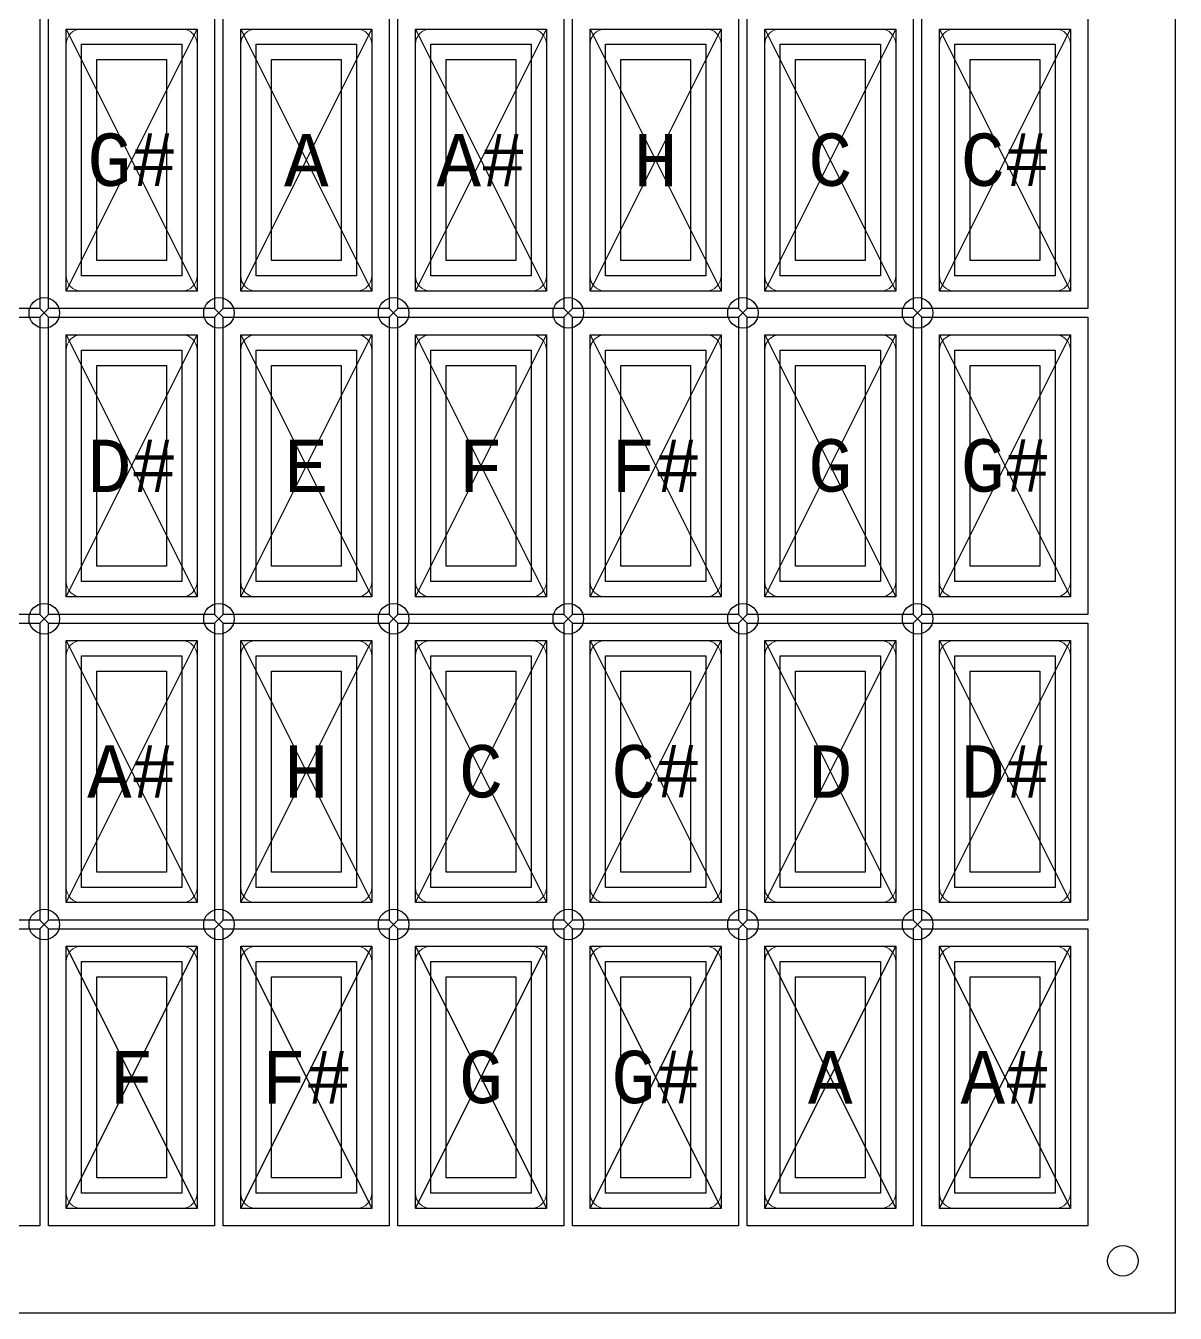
# Model space of a CAD drawing. Header units: millimetres. Extents: x 10 to 269, y 10 to 309.
# Drawn here: x 137.4 to 269, y 10 to 157.4 of the extents above; entities that cross this region are included whole.
import ezdxf

# ---------------------------------------------------------------- set-up
doc = ezdxf.new("R2010")
doc.units = ezdxf.units.MM
for name, color, linetype, lineweight, true_color in [('gumb', 7, 'CONTINUOUS', 25, 0x000000), ('gumb_okvir', 1, 'CONTINUOUS', 25, 0xff0000), ('ostalo', 7, 'CONTINUOUS', 25, 0x000000), ('rezi_van', 7, 'CONTINUOUS', 25, 0x000000), ('rupe', 7, 'CONTINUOUS', 25, 0x000000), ('rupe_nutra', 7, 'CONTINUOUS', 25, 0x000000), ('rupe_van', 7, 'CONTINUOUS', 25, 0x000000), ('slova_bijela', 1, 'CONTINUOUS', 25, 0xff0000), ('slova_crna', 7, 'CONTINUOUS', 25, 0x000000), ('vod_3.5', 7, 'CONTINUOUS', 20, 0x000000), ('vod_3.5_nutarnja', 7, 'CONTINUOUS', 25, 0x000000), ('vod_3.5_pomocne', 7, 'CONTINUOUS', 25, 0x000000)]:
    doc.layers.add(name, color=color, linetype=linetype, lineweight=lineweight, true_color=true_color)
doc.styles.add('textstyle18', font='')
doc.styles.add('textstyle19', font='')
doc.styles.add('textstyle20', font='')
doc.styles.add('textstyle21', font='')
doc.styles.add('textstyle22', font='')
doc.styles.add('textstyle23', font='')
doc.styles.add('textstyle24', font='')
doc.styles.add('textstyle25', font='')
doc.styles.add('textstyle26', font='')
doc.styles.add('textstyle27', font='')
doc.styles.add('textstyle28', font='')
doc.styles.add('textstyle29', font='')
doc.styles.add('textstyle30', font='')
doc.styles.add('textstyle31', font='')
doc.styles.add('textstyle32', font='')
doc.styles.add('textstyle33', font='')
doc.styles.add('textstyle34', font='')
doc.styles.add('textstyle35', font='')
doc.styles.add('textstyle42', font='')
doc.styles.add('textstyle43', font='')
doc.styles.add('textstyle44', font='')
doc.styles.add('textstyle63', font='')
doc.styles.add('textstyle64', font='')
doc.styles.add('textstyle65', font='')
doc.styles.get('textstyle18').set_extended_font_data('Monospace')
doc.styles.get('textstyle19').set_extended_font_data('Monospace')
doc.styles.get('textstyle20').set_extended_font_data('Monospace')
doc.styles.get('textstyle21').set_extended_font_data('Monospace')
doc.styles.get('textstyle22').set_extended_font_data('Monospace')
doc.styles.get('textstyle23').set_extended_font_data('Monospace')
doc.styles.get('textstyle24').set_extended_font_data('Monospace')
doc.styles.get('textstyle25').set_extended_font_data('Monospace')
doc.styles.get('textstyle26').set_extended_font_data('Monospace')
doc.styles.get('textstyle27').set_extended_font_data('Monospace')
doc.styles.get('textstyle28').set_extended_font_data('Monospace')
doc.styles.get('textstyle29').set_extended_font_data('Monospace')
doc.styles.get('textstyle30').set_extended_font_data('Monospace')
doc.styles.get('textstyle31').set_extended_font_data('Monospace')
doc.styles.get('textstyle32').set_extended_font_data('Monospace')
doc.styles.get('textstyle33').set_extended_font_data('Monospace')
doc.styles.get('textstyle34').set_extended_font_data('Monospace')
doc.styles.get('textstyle35').set_extended_font_data('Monospace')
doc.styles.get('textstyle42').set_extended_font_data('Monospace')
doc.styles.get('textstyle43').set_extended_font_data('Monospace')
doc.styles.get('textstyle44').set_extended_font_data('Monospace')
doc.styles.get('textstyle63').set_extended_font_data('Monospace')
doc.styles.get('textstyle64').set_extended_font_data('Monospace')
doc.styles.get('textstyle65').set_extended_font_data('Monospace')

msp = doc.modelspace()

# ---------------------------------------------------------------- linework, layer by layer
at = {"layer": 'gumb'}
for p, q in [((142, 127), (142, 157)), ((142, 157), (157, 157)), ((157, 157), (157, 127)), ((162, 127), (162, 157)), ((162, 157), (177, 157)), ((177, 157), (177, 127)), ((182, 127), (182, 157)), ((182, 157), (197, 157)), ((197, 157), (197, 127)), ((202, 127), (202, 157)), ((202, 157), (217, 157)), ((217, 157), (217, 127)), ((222, 127), (222, 157)), ((222, 157), (237, 157)), ((237, 157), (237, 127)), ((242, 127), (242, 157)), ((242, 157), (257, 157)), ((257, 157), (257, 127)), ((157, 127), (142, 127)), ((177, 127), (162, 127)), ((197, 127), (182, 127)), ((217, 127), (202, 127)), ((237, 127), (222, 127)), ((257, 127), (242, 127)), ((142, 92), (142, 122)), ((142, 122), (157, 122)), ((157, 122), (157, 92)), ((162, 92), (162, 122)), ((162, 122), (177, 122)), ((177, 122), (177, 92)), ((182, 92), (182, 122)), ((182, 122), (197, 122)), ((197, 122), (197, 92)), ((202, 92), (202, 122)), ((202, 122), (217, 122)), ((217, 122), (217, 92)), ((222, 92), (222, 122)), ((222, 122), (237, 122)), ((237, 122), (237, 92)), ((242, 92), (242, 122)), ((242, 122), (257, 122)), ((257, 122), (257, 92)), ((157, 92), (142, 92)), ((177, 92), (162, 92)), ((197, 92), (182, 92)), ((217, 92), (202, 92)), ((237, 92), (222, 92)), ((257, 92), (242, 92)), ((142, 57), (142, 87)), ((142, 87), (157, 87)), ((157, 87), (157, 57)), ((162, 57), (162, 87)), ((162, 87), (177, 87)), ((177, 87), (177, 57)), ((182, 57), (182, 87)), ((182, 87), (197, 87)), ((197, 87), (197, 57)), ((202, 57), (202, 87)), ((202, 87), (217, 87)), ((217, 87), (217, 57)), ((222, 57), (222, 87)), ((222, 87), (237, 87)), ((237, 87), (237, 57)), ((242, 57), (242, 87)), ((242, 87), (257, 87)), ((257, 87), (257, 57)), ((157, 57), (142, 57)), ((177, 57), (162, 57)), ((197, 57), (182, 57)), ((217, 57), (202, 57)), ((237, 57), (222, 57)), ((257, 57), (242, 57)), ((142, 22), (142, 52)), ((142, 52), (157, 52)), ((157, 52), (157, 22)), ((162, 22), (162, 52)), ((162, 52), (177, 52)), ((177, 52), (177, 22)), ((182, 22), (182, 52)), ((182, 52), (197, 52)), ((197, 52), (197, 22)), ((202, 22), (202, 52)), ((202, 52), (217, 52)), ((217, 52), (217, 22)), ((222, 22), (222, 52)), ((222, 52), (237, 52)), ((237, 52), (237, 22)), ((242, 22), (242, 52)), ((242, 52), (257, 52)), ((257, 52), (257, 22)), ((157, 22), (142, 22)), ((177, 22), (162, 22)), ((197, 22), (182, 22)), ((217, 22), (202, 22)), ((237, 22), (222, 22)), ((257, 22), (242, 22))]:
    msp.add_line(p, q, dxfattribs=at)
at = {"layer": 'gumb_okvir'}
for p, q in [((139, 159), (139, 125)), ((140, 125), (140, 159)), ((159, 159), (159, 125)), ((160, 125), (160, 159)), ((179, 159), (179, 125)), ((180, 125), (180, 159)), ((199, 159), (199, 125)), ((200, 125), (200, 159)), ((219, 159), (219, 125)), ((220, 125), (220, 159)), ((239, 159), (239, 125)), ((240, 125), (240, 159)), ((259, 159), (259, 125)), ((139, 125), (120, 125)), ((120, 124), (139, 124)), ((139, 124), (139, 90)), ((159, 125), (140, 125)), ((140, 124), (159, 124)), ((140, 90), (140, 124)), ((159, 124), (159, 90)), ((179, 125), (160, 125)), ((160, 124), (179, 124)), ((160, 90), (160, 124)), ((179, 124), (179, 90)), ((199, 125), (180, 125)), ((180, 124), (199, 124)), ((180, 90), (180, 124)), ((199, 124), (199, 90)), ((219, 125), (200, 125)), ((200, 124), (219, 124)), ((200, 90), (200, 124)), ((219, 124), (219, 90)), ((239, 125), (220, 125)), ((220, 124), (239, 124)), ((220, 90), (220, 124)), ((239, 124), (239, 90)), ((259, 125), (240, 125)), ((240, 124), (259, 124)), ((240, 90), (240, 124)), ((259, 124), (259, 90)), ((139, 90), (120, 90)), ((159, 90), (140, 90)), ((179, 90), (160, 90)), ((199, 90), (180, 90)), ((219, 90), (200, 90)), ((239, 90), (220, 90)), ((259, 90), (240, 90)), ((120, 89), (139, 89)), ((139, 89), (139, 55)), ((140, 89), (159, 89)), ((140, 55), (140, 89)), ((159, 89), (159, 55)), ((160, 89), (179, 89)), ((160, 55), (160, 89)), ((179, 89), (179, 55)), ((180, 89), (199, 89)), ((180, 55), (180, 89)), ((199, 89), (199, 55)), ((200, 89), (219, 89)), ((200, 55), (200, 89)), ((219, 89), (219, 55)), ((220, 89), (239, 89)), ((220, 55), (220, 89)), ((239, 89), (239, 55)), ((240, 89), (259, 89)), ((240, 55), (240, 89)), ((259, 89), (259, 55)), ((139, 55), (120, 55)), ((159, 55), (140, 55)), ((179, 55), (160, 55)), ((199, 55), (180, 55)), ((219, 55), (200, 55)), ((239, 55), (220, 55)), ((259, 55), (240, 55)), ((120, 54), (139, 54)), ((139, 54), (139, 20)), ((140, 54), (159, 54)), ((140, 20), (140, 54)), ((159, 54), (159, 20)), ((160, 54), (179, 54)), ((160, 20), (160, 54)), ((179, 54), (179, 20)), ((180, 54), (199, 54)), ((180, 20), (180, 54)), ((199, 54), (199, 20)), ((200, 54), (219, 54)), ((200, 20), (200, 54)), ((219, 54), (219, 20)), ((220, 54), (239, 54)), ((220, 20), (220, 54)), ((239, 54), (239, 20)), ((240, 54), (259, 54)), ((240, 20), (240, 54)), ((259, 54), (259, 20)), ((139, 20), (120, 20)), ((159, 20), (140, 20)), ((179, 20), (160, 20)), ((199, 20), (180, 20)), ((219, 20), (200, 20)), ((239, 20), (220, 20)), ((259, 20), (240, 20))]:
    msp.add_line(p, q, dxfattribs=at)
at = {"layer": 'ostalo'}
for p, q in [((142, 127), (157, 157)), ((142, 157), (157, 127)), ((162, 127), (177, 157)), ((162, 157), (177, 127)), ((182, 127), (197, 157)), ((182, 157), (197, 127)), ((202, 127), (217, 157)), ((202, 157), (217, 127)), ((222, 127), (237, 157)), ((222, 157), (237, 127)), ((242, 127), (257, 157)), ((242, 157), (257, 127)), ((142, 92), (157, 122)), ((142, 122), (157, 92)), ((162, 92), (177, 122)), ((162, 122), (177, 92)), ((182, 92), (197, 122)), ((182, 122), (197, 92)), ((202, 92), (217, 122)), ((202, 122), (217, 92)), ((222, 92), (237, 122)), ((222, 122), (237, 92)), ((242, 92), (257, 122)), ((242, 122), (257, 92)), ((142, 57), (157, 87)), ((142, 87), (157, 57)), ((162, 57), (177, 87)), ((162, 87), (177, 57)), ((182, 57), (197, 87)), ((182, 87), (197, 57)), ((202, 57), (217, 87)), ((202, 87), (217, 57)), ((222, 57), (237, 87)), ((222, 87), (237, 57)), ((242, 57), (257, 87)), ((242, 87), (257, 57)), ((142, 22), (157, 52)), ((142, 52), (157, 22)), ((162, 22), (177, 52)), ((162, 52), (177, 22)), ((182, 22), (197, 52)), ((182, 52), (197, 22)), ((202, 22), (217, 52)), ((202, 52), (217, 22)), ((222, 22), (237, 52)), ((222, 52), (237, 22)), ((242, 22), (257, 52)), ((242, 52), (257, 22))]:
    msp.add_line(p, q, dxfattribs=at)
at = {"layer": 'rezi_van'}
for p, q in [((269, 309), (269, 10)), ((269, 10), (10, 10))]:
    msp.add_line(p, q, dxfattribs=at)
at = {"layer": 'rupe'}
for p, q in [((159, 124), (160, 125)), ((159, 125), (160, 124)), ((199, 124), (200, 125)), ((199, 125), (200, 124)), ((239, 124), (240, 125)), ((239, 125), (240, 124)), ((139, 89), (140, 90)), ((139, 90), (140, 89)), ((159, 89), (160, 90)), ((159, 90), (160, 89)), ((179, 89), (180, 90)), ((179, 90), (180, 89)), ((199, 89), (200, 90)), ((199, 90), (200, 89)), ((219, 89), (220, 90)), ((219, 90), (220, 89)), ((239, 89), (240, 90)), ((239, 90), (240, 89)), ((159, 54), (160, 55)), ((159, 55), (160, 54)), ((199, 54), (200, 55)), ((199, 55), (200, 54)), ((239, 54), (240, 55)), ((239, 55), (240, 54))]:
    msp.add_line(p, q, dxfattribs=at)
for centre in [(159.5, 124.5), (199.5, 124.5), (239.5, 124.5), (139.5, 89.5), (159.5, 89.5), (179.5, 89.5), (199.5, 89.5), (219.5, 89.5), (239.5, 89.5), (159.5, 54.5), (199.5, 54.5), (239.5, 54.5)]:
    msp.add_circle(centre, 1.75, dxfattribs=at)
at = {"layer": 'rupe_nutra'}
for p, q in [((139, 124), (140, 125)), ((139, 125), (140, 124)), ((179, 124), (180, 125)), ((179, 125), (180, 124)), ((219, 124), (220, 125)), ((219, 125), (220, 124)), ((139, 54), (140, 55)), ((139, 55), (140, 54)), ((179, 54), (180, 55)), ((179, 55), (180, 54)), ((219, 54), (220, 55)), ((219, 55), (220, 54))]:
    msp.add_line(p, q, dxfattribs=at)
for centre in [(139.5, 124.5), (179.5, 124.5), (219.5, 124.5), (139.5, 54.5), (179.5, 54.5), (219.5, 54.5)]:
    msp.add_circle(centre, 1.75, dxfattribs=at)
at = {"layer": 'rupe_van'}
msp.add_circle((263, 16), 1.75, dxfattribs=at)
at = {"layer": 'vod_3.5'}
for p, q in [((155.25, 157), (143.75, 157)), ((175.25, 157), (163.75, 157)), ((195.25, 157), (183.75, 157)), ((215.25, 157), (203.75, 157)), ((235.25, 157), (223.75, 157)), ((255.25, 157), (243.75, 157)), ((142, 155.25), (142, 128.75)), ((157, 128.75), (157, 155.25)), ((162, 155.25), (162, 128.75)), ((177, 128.75), (177, 155.25)), ((182, 155.25), (182, 128.75)), ((197, 128.75), (197, 155.25)), ((202, 155.25), (202, 128.75)), ((217, 128.75), (217, 155.25)), ((222, 155.25), (222, 128.75)), ((237, 128.75), (237, 155.25)), ((242, 155.25), (242, 128.75)), ((257, 128.75), (257, 155.25)), ((143.75, 127), (155.25, 127)), ((163.75, 127), (175.25, 127)), ((183.75, 127), (195.25, 127)), ((203.75, 127), (215.25, 127)), ((223.75, 127), (235.25, 127)), ((243.75, 127), (255.25, 127)), ((155.25, 122), (143.75, 122)), ((175.25, 122), (163.75, 122)), ((195.25, 122), (183.75, 122)), ((215.25, 122), (203.75, 122)), ((235.25, 122), (223.75, 122)), ((255.25, 122), (243.75, 122)), ((142, 120.25), (142, 93.75)), ((157, 93.75), (157, 120.25)), ((162, 120.25), (162, 93.75)), ((177, 93.75), (177, 120.25)), ((182, 120.25), (182, 93.75)), ((197, 93.75), (197, 120.25)), ((202, 120.25), (202, 93.75)), ((217, 93.75), (217, 120.25)), ((222, 120.25), (222, 93.75)), ((237, 93.75), (237, 120.25)), ((242, 120.25), (242, 93.75)), ((257, 93.75), (257, 120.25)), ((143.75, 92), (155.25, 92)), ((163.75, 92), (175.25, 92)), ((183.75, 92), (195.25, 92)), ((203.75, 92), (215.25, 92)), ((223.75, 92), (235.25, 92)), ((243.75, 92), (255.25, 92)), ((155.25, 87), (143.75, 87)), ((175.25, 87), (163.75, 87)), ((195.25, 87), (183.75, 87)), ((215.25, 87), (203.75, 87)), ((235.25, 87), (223.75, 87)), ((255.25, 87), (243.75, 87)), ((142, 85.25), (142, 58.75)), ((157, 58.75), (157, 85.25)), ((162, 85.25), (162, 58.75)), ((177, 58.75), (177, 85.25)), ((182, 85.25), (182, 58.75)), ((197, 58.75), (197, 85.25)), ((202, 85.25), (202, 58.75)), ((217, 58.75), (217, 85.25)), ((222, 85.25), (222, 58.75)), ((237, 58.75), (237, 85.25)), ((242, 85.25), (242, 58.75)), ((257, 58.75), (257, 85.25)), ((143.75, 57), (155.25, 57)), ((163.75, 57), (175.25, 57)), ((183.75, 57), (195.25, 57)), ((203.75, 57), (215.25, 57)), ((223.75, 57), (235.25, 57)), ((243.75, 57), (255.25, 57)), ((155.25, 52), (143.75, 52)), ((175.25, 52), (163.75, 52)), ((195.25, 52), (183.75, 52)), ((215.25, 52), (203.75, 52)), ((235.25, 52), (223.75, 52)), ((255.25, 52), (243.75, 52)), ((142, 50.25), (142, 23.75)), ((157, 23.75), (157, 50.25)), ((162, 50.25), (162, 23.75)), ((177, 23.75), (177, 50.25)), ((182, 50.25), (182, 23.75)), ((197, 23.75), (197, 50.25)), ((202, 50.25), (202, 23.75)), ((217, 23.75), (217, 50.25)), ((222, 50.25), (222, 23.75)), ((237, 23.75), (237, 50.25)), ((242, 50.25), (242, 23.75)), ((257, 23.75), (257, 50.25)), ((143.75, 22), (155.25, 22)), ((163.75, 22), (175.25, 22)), ((183.75, 22), (195.25, 22)), ((203.75, 22), (215.25, 22)), ((223.75, 22), (235.25, 22)), ((243.75, 22), (255.25, 22))]:
    msp.add_line(p, q, dxfattribs=at)
for centre, start, end in [((143.75, 155.25), 90, 180), ((155.25, 155.25), 0, 90), ((163.75, 155.25), 90, 180), ((175.25, 155.25), 0, 90), ((183.75, 155.25), 90, 180), ((195.25, 155.25), 0, 90), ((203.75, 155.25), 90, 180), ((215.25, 155.25), 0, 90), ((223.75, 155.25), 90, 180), ((235.25, 155.25), 0, 90), ((243.75, 155.25), 90, 180), ((255.25, 155.25), 0, 90), ((143.75, 128.75), 180, 270), ((155.25, 128.75), 270, 0), ((163.75, 128.75), 180, 270), ((175.25, 128.75), 270, 0), ((183.75, 128.75), 180, 270), ((195.25, 128.75), 270, 0), ((203.75, 128.75), 180, 270), ((215.25, 128.75), 270, 0), ((223.75, 128.75), 180, 270), ((235.25, 128.75), 270, 0), ((243.75, 128.75), 180, 270), ((255.25, 128.75), 270, 0), ((143.75, 120.25), 90, 180), ((155.25, 120.25), 0, 90), ((163.75, 120.25), 90, 180), ((175.25, 120.25), 0, 90), ((183.75, 120.25), 90, 180), ((195.25, 120.25), 0, 90), ((203.75, 120.25), 90, 180), ((215.25, 120.25), 0, 90), ((223.75, 120.25), 90, 180), ((235.25, 120.25), 0, 90), ((243.75, 120.25), 90, 180), ((255.25, 120.25), 0, 90), ((143.75, 93.75), 180, 270), ((155.25, 93.75), 270, 0), ((163.75, 93.75), 180, 270), ((175.25, 93.75), 270, 0), ((183.75, 93.75), 180, 270), ((195.25, 93.75), 270, 0), ((203.75, 93.75), 180, 270), ((215.25, 93.75), 270, 0), ((223.75, 93.75), 180, 270), ((235.25, 93.75), 270, 0), ((243.75, 93.75), 180, 270), ((255.25, 93.75), 270, 0), ((143.75, 85.25), 90, 180), ((155.25, 85.25), 0, 90), ((163.75, 85.25), 90, 180), ((175.25, 85.25), 0, 90), ((183.75, 85.25), 90, 180), ((195.25, 85.25), 0, 90), ((203.75, 85.25), 90, 180), ((215.25, 85.25), 0, 90), ((223.75, 85.25), 90, 180), ((235.25, 85.25), 0, 90), ((243.75, 85.25), 90, 180), ((255.25, 85.25), 0, 90), ((143.75, 58.75), 180, 270), ((155.25, 58.75), 270, 0), ((163.75, 58.75), 180, 270), ((175.25, 58.75), 270, 0), ((183.75, 58.75), 180, 270), ((195.25, 58.75), 270, 0), ((203.75, 58.75), 180, 270), ((215.25, 58.75), 270, 0), ((223.75, 58.75), 180, 270), ((235.25, 58.75), 270, 0), ((243.75, 58.75), 180, 270), ((255.25, 58.75), 270, 0), ((143.75, 50.25), 90, 180), ((155.25, 50.25), 0, 90), ((163.75, 50.25), 90, 180), ((175.25, 50.25), 0, 90), ((183.75, 50.25), 90, 180), ((195.25, 50.25), 0, 90), ((203.75, 50.25), 90, 180), ((215.25, 50.25), 0, 90), ((223.75, 50.25), 90, 180), ((235.25, 50.25), 0, 90), ((243.75, 50.25), 90, 180), ((255.25, 50.25), 0, 90), ((143.75, 23.75), 180, 270), ((155.25, 23.75), 270, 0), ((163.75, 23.75), 180, 270), ((175.25, 23.75), 270, 0), ((183.75, 23.75), 180, 270), ((195.25, 23.75), 270, 0), ((203.75, 23.75), 180, 270), ((215.25, 23.75), 270, 0), ((223.75, 23.75), 180, 270), ((235.25, 23.75), 270, 0), ((243.75, 23.75), 180, 270), ((255.25, 23.75), 270, 0)]:
    msp.add_arc(centre, 1.75, start, end, dxfattribs=at)
at = {"layer": 'vod_3.5_nutarnja'}
for p, q in [((145.5, 153.5), (153.5, 153.5)), ((145.5, 130.5), (145.5, 153.5)), ((153.5, 153.5), (153.5, 130.5)), ((165.5, 153.5), (173.5, 153.5)), ((165.5, 130.5), (165.5, 153.5)), ((173.5, 153.5), (173.5, 130.5)), ((185.5, 153.5), (193.5, 153.5)), ((185.5, 130.5), (185.5, 153.5)), ((193.5, 153.5), (193.5, 130.5)), ((205.5, 153.5), (213.5, 153.5)), ((205.5, 130.5), (205.5, 153.5)), ((213.5, 153.5), (213.5, 130.5)), ((225.5, 153.5), (233.5, 153.5)), ((225.5, 130.5), (225.5, 153.5)), ((233.5, 153.5), (233.5, 130.5)), ((245.5, 153.5), (253.5, 153.5)), ((245.5, 130.5), (245.5, 153.5)), ((253.5, 153.5), (253.5, 130.5)), ((153.5, 130.5), (145.5, 130.5)), ((173.5, 130.5), (165.5, 130.5)), ((193.5, 130.5), (185.5, 130.5)), ((213.5, 130.5), (205.5, 130.5)), ((233.5, 130.5), (225.5, 130.5)), ((253.5, 130.5), (245.5, 130.5)), ((145.5, 118.5), (153.5, 118.5)), ((145.5, 95.5), (145.5, 118.5)), ((153.5, 118.5), (153.5, 95.5)), ((165.5, 118.5), (173.5, 118.5)), ((165.5, 95.5), (165.5, 118.5)), ((173.5, 118.5), (173.5, 95.5)), ((185.5, 118.5), (193.5, 118.5)), ((185.5, 95.5), (185.5, 118.5)), ((193.5, 118.5), (193.5, 95.5)), ((205.5, 118.5), (213.5, 118.5)), ((205.5, 95.5), (205.5, 118.5)), ((213.5, 118.5), (213.5, 95.5)), ((225.5, 118.5), (233.5, 118.5)), ((225.5, 95.5), (225.5, 118.5)), ((233.5, 118.5), (233.5, 95.5)), ((245.5, 118.5), (253.5, 118.5)), ((245.5, 95.5), (245.5, 118.5)), ((253.5, 118.5), (253.5, 95.5)), ((153.5, 95.5), (145.5, 95.5)), ((173.5, 95.5), (165.5, 95.5)), ((193.5, 95.5), (185.5, 95.5)), ((213.5, 95.5), (205.5, 95.5)), ((233.5, 95.5), (225.5, 95.5)), ((253.5, 95.5), (245.5, 95.5)), ((145.5, 83.5), (153.5, 83.5)), ((145.5, 60.5), (145.5, 83.5)), ((153.5, 83.5), (153.5, 60.5)), ((165.5, 83.5), (173.5, 83.5)), ((165.5, 60.5), (165.5, 83.5)), ((173.5, 83.5), (173.5, 60.5)), ((185.5, 83.5), (193.5, 83.5)), ((185.5, 60.5), (185.5, 83.5)), ((193.5, 83.5), (193.5, 60.5)), ((205.5, 83.5), (213.5, 83.5)), ((205.5, 60.5), (205.5, 83.5)), ((213.5, 83.5), (213.5, 60.5)), ((225.5, 83.5), (233.5, 83.5)), ((225.5, 60.5), (225.5, 83.5)), ((233.5, 83.5), (233.5, 60.5)), ((245.5, 83.5), (253.5, 83.5)), ((245.5, 60.5), (245.5, 83.5)), ((253.5, 83.5), (253.5, 60.5)), ((153.5, 60.5), (145.5, 60.5)), ((173.5, 60.5), (165.5, 60.5)), ((193.5, 60.5), (185.5, 60.5)), ((213.5, 60.5), (205.5, 60.5)), ((233.5, 60.5), (225.5, 60.5)), ((253.5, 60.5), (245.5, 60.5)), ((145.5, 48.5), (153.5, 48.5)), ((145.5, 25.5), (145.5, 48.5)), ((153.5, 48.5), (153.5, 25.5)), ((165.5, 48.5), (173.5, 48.5)), ((165.5, 25.5), (165.5, 48.5)), ((173.5, 48.5), (173.5, 25.5)), ((185.5, 48.5), (193.5, 48.5)), ((185.5, 25.5), (185.5, 48.5)), ((193.5, 48.5), (193.5, 25.5)), ((205.5, 48.5), (213.5, 48.5)), ((205.5, 25.5), (205.5, 48.5)), ((213.5, 48.5), (213.5, 25.5)), ((225.5, 48.5), (233.5, 48.5)), ((225.5, 25.5), (225.5, 48.5)), ((233.5, 48.5), (233.5, 25.5)), ((245.5, 48.5), (253.5, 48.5)), ((245.5, 25.5), (245.5, 48.5)), ((253.5, 48.5), (253.5, 25.5)), ((153.5, 25.5), (145.5, 25.5)), ((173.5, 25.5), (165.5, 25.5)), ((193.5, 25.5), (185.5, 25.5)), ((213.5, 25.5), (205.5, 25.5)), ((233.5, 25.5), (225.5, 25.5)), ((253.5, 25.5), (245.5, 25.5))]:
    msp.add_line(p, q, dxfattribs=at)
at = {"layer": 'vod_3.5_pomocne'}
for p, q in [((143.75, 128.75), (143.75, 155.25)), ((143.75, 155.25), (155.25, 155.25)), ((155.25, 155.25), (155.25, 128.75)), ((163.75, 128.75), (163.75, 155.25)), ((163.75, 155.25), (175.25, 155.25)), ((175.25, 155.25), (175.25, 128.75)), ((183.75, 128.75), (183.75, 155.25)), ((183.75, 155.25), (195.25, 155.25)), ((195.25, 155.25), (195.25, 128.75)), ((203.75, 128.75), (203.75, 155.25)), ((203.75, 155.25), (215.25, 155.25)), ((215.25, 155.25), (215.25, 128.75)), ((223.75, 128.75), (223.75, 155.25)), ((223.75, 155.25), (235.25, 155.25)), ((235.25, 155.25), (235.25, 128.75)), ((243.75, 128.75), (243.75, 155.25)), ((243.75, 155.25), (255.25, 155.25)), ((255.25, 155.25), (255.25, 128.75)), ((155.25, 128.75), (143.75, 128.75)), ((175.25, 128.75), (163.75, 128.75)), ((195.25, 128.75), (183.75, 128.75)), ((215.25, 128.75), (203.75, 128.75)), ((235.25, 128.75), (223.75, 128.75)), ((255.25, 128.75), (243.75, 128.75)), ((143.75, 93.75), (143.75, 120.25)), ((143.75, 120.25), (155.25, 120.25)), ((155.25, 120.25), (155.25, 93.75)), ((163.75, 93.75), (163.75, 120.25)), ((163.75, 120.25), (175.25, 120.25)), ((175.25, 120.25), (175.25, 93.75)), ((183.75, 93.75), (183.75, 120.25)), ((183.75, 120.25), (195.25, 120.25)), ((195.25, 120.25), (195.25, 93.75)), ((203.75, 93.75), (203.75, 120.25)), ((203.75, 120.25), (215.25, 120.25)), ((215.25, 120.25), (215.25, 93.75)), ((223.75, 93.75), (223.75, 120.25)), ((223.75, 120.25), (235.25, 120.25)), ((235.25, 120.25), (235.25, 93.75)), ((243.75, 93.75), (243.75, 120.25)), ((243.75, 120.25), (255.25, 120.25)), ((255.25, 120.25), (255.25, 93.75)), ((155.25, 93.75), (143.75, 93.75)), ((175.25, 93.75), (163.75, 93.75)), ((195.25, 93.75), (183.75, 93.75)), ((215.25, 93.75), (203.75, 93.75)), ((235.25, 93.75), (223.75, 93.75)), ((255.25, 93.75), (243.75, 93.75)), ((143.75, 58.75), (143.75, 85.25)), ((143.75, 85.25), (155.25, 85.25)), ((155.25, 85.25), (155.25, 58.75)), ((163.75, 58.75), (163.75, 85.25)), ((163.75, 85.25), (175.25, 85.25)), ((175.25, 85.25), (175.25, 58.75)), ((183.75, 58.75), (183.75, 85.25)), ((183.75, 85.25), (195.25, 85.25)), ((195.25, 85.25), (195.25, 58.75)), ((203.75, 58.75), (203.75, 85.25)), ((203.75, 85.25), (215.25, 85.25)), ((215.25, 85.25), (215.25, 58.75)), ((223.75, 58.75), (223.75, 85.25)), ((223.75, 85.25), (235.25, 85.25)), ((235.25, 85.25), (235.25, 58.75)), ((243.75, 58.75), (243.75, 85.25)), ((243.75, 85.25), (255.25, 85.25)), ((255.25, 85.25), (255.25, 58.75)), ((155.25, 58.75), (143.75, 58.75)), ((175.25, 58.75), (163.75, 58.75)), ((195.25, 58.75), (183.75, 58.75)), ((215.25, 58.75), (203.75, 58.75)), ((235.25, 58.75), (223.75, 58.75)), ((255.25, 58.75), (243.75, 58.75)), ((143.75, 23.75), (143.75, 50.25)), ((143.75, 50.25), (155.25, 50.25)), ((155.25, 50.25), (155.25, 23.75)), ((163.75, 23.75), (163.75, 50.25)), ((163.75, 50.25), (175.25, 50.25)), ((175.25, 50.25), (175.25, 23.75)), ((183.75, 23.75), (183.75, 50.25)), ((183.75, 50.25), (195.25, 50.25)), ((195.25, 50.25), (195.25, 23.75)), ((203.75, 23.75), (203.75, 50.25)), ((203.75, 50.25), (215.25, 50.25)), ((215.25, 50.25), (215.25, 23.75)), ((223.75, 23.75), (223.75, 50.25)), ((223.75, 50.25), (235.25, 50.25)), ((235.25, 50.25), (235.25, 23.75)), ((243.75, 23.75), (243.75, 50.25)), ((243.75, 50.25), (255.25, 50.25)), ((255.25, 50.25), (255.25, 23.75)), ((155.25, 23.75), (143.75, 23.75)), ((175.25, 23.75), (163.75, 23.75)), ((195.25, 23.75), (183.75, 23.75)), ((215.25, 23.75), (203.75, 23.75)), ((235.25, 23.75), (223.75, 23.75)), ((255.25, 23.75), (243.75, 23.75))]:
    msp.add_line(p, q, dxfattribs=at)

# ---------------------------------------------------------------- texts
at = {"layer": 'slova_bijela', "char_height": 1, "attachment_point": 5}
for s, insert, style in [('\\H6;A', (169.5, 142), 'textstyle43'), ('\\H6;H', (209.5, 142), 'textstyle63'), ('\\H6;C', (229.5, 142), 'textstyle64'), ('\\H6;E', (169.5, 107), 'textstyle23'), ('\\H6;F', (189.5, 107), 'textstyle26'), ('\\H6;G', (229.5, 107), 'textstyle32'), ('\\H6;H', (169.5, 72), 'textstyle22'), ('\\H6;C', (189.5, 72), 'textstyle25'), ('\\H6;D', (229.5, 72), 'textstyle31'), ('\\H6;F', (149.5, 37), 'textstyle18'), ('\\H6;G', (189.5, 37), 'textstyle24'), ('\\H6;A', (229.5, 37), 'textstyle30')]:
    msp.add_mtext(s, dxfattribs=dict(at, insert=insert, style=style))
at = {"layer": 'slova_crna', "char_height": 1, "attachment_point": 5}
for s, insert, style in [('\\H6;G#', (149.5, 142), 'textstyle42'), ('\\H6;A#', (189.5, 142), 'textstyle44'), ('\\H6;C#', (249.5, 142), 'textstyle65'), ('\\H6;D#', (149.5, 107), 'textstyle20'), ('\\H6;F#', (209.5, 107), 'textstyle29'), ('\\H6;G#', (249.5, 107), 'textstyle35'), ('\\H6;A#', (149.5, 72), 'textstyle19'), ('\\H6;C#', (209.5, 72), 'textstyle28'), ('\\H6;D#', (249.5, 72), 'textstyle34'), ('\\H6;F#', (169.5, 37), 'textstyle21'), ('\\H6;G#', (209.5, 37), 'textstyle27'), ('\\H6;A#', (249.5, 37), 'textstyle33')]:
    msp.add_mtext(s, dxfattribs=dict(at, insert=insert, style=style))

doc.saveas('drawing.dxf')
